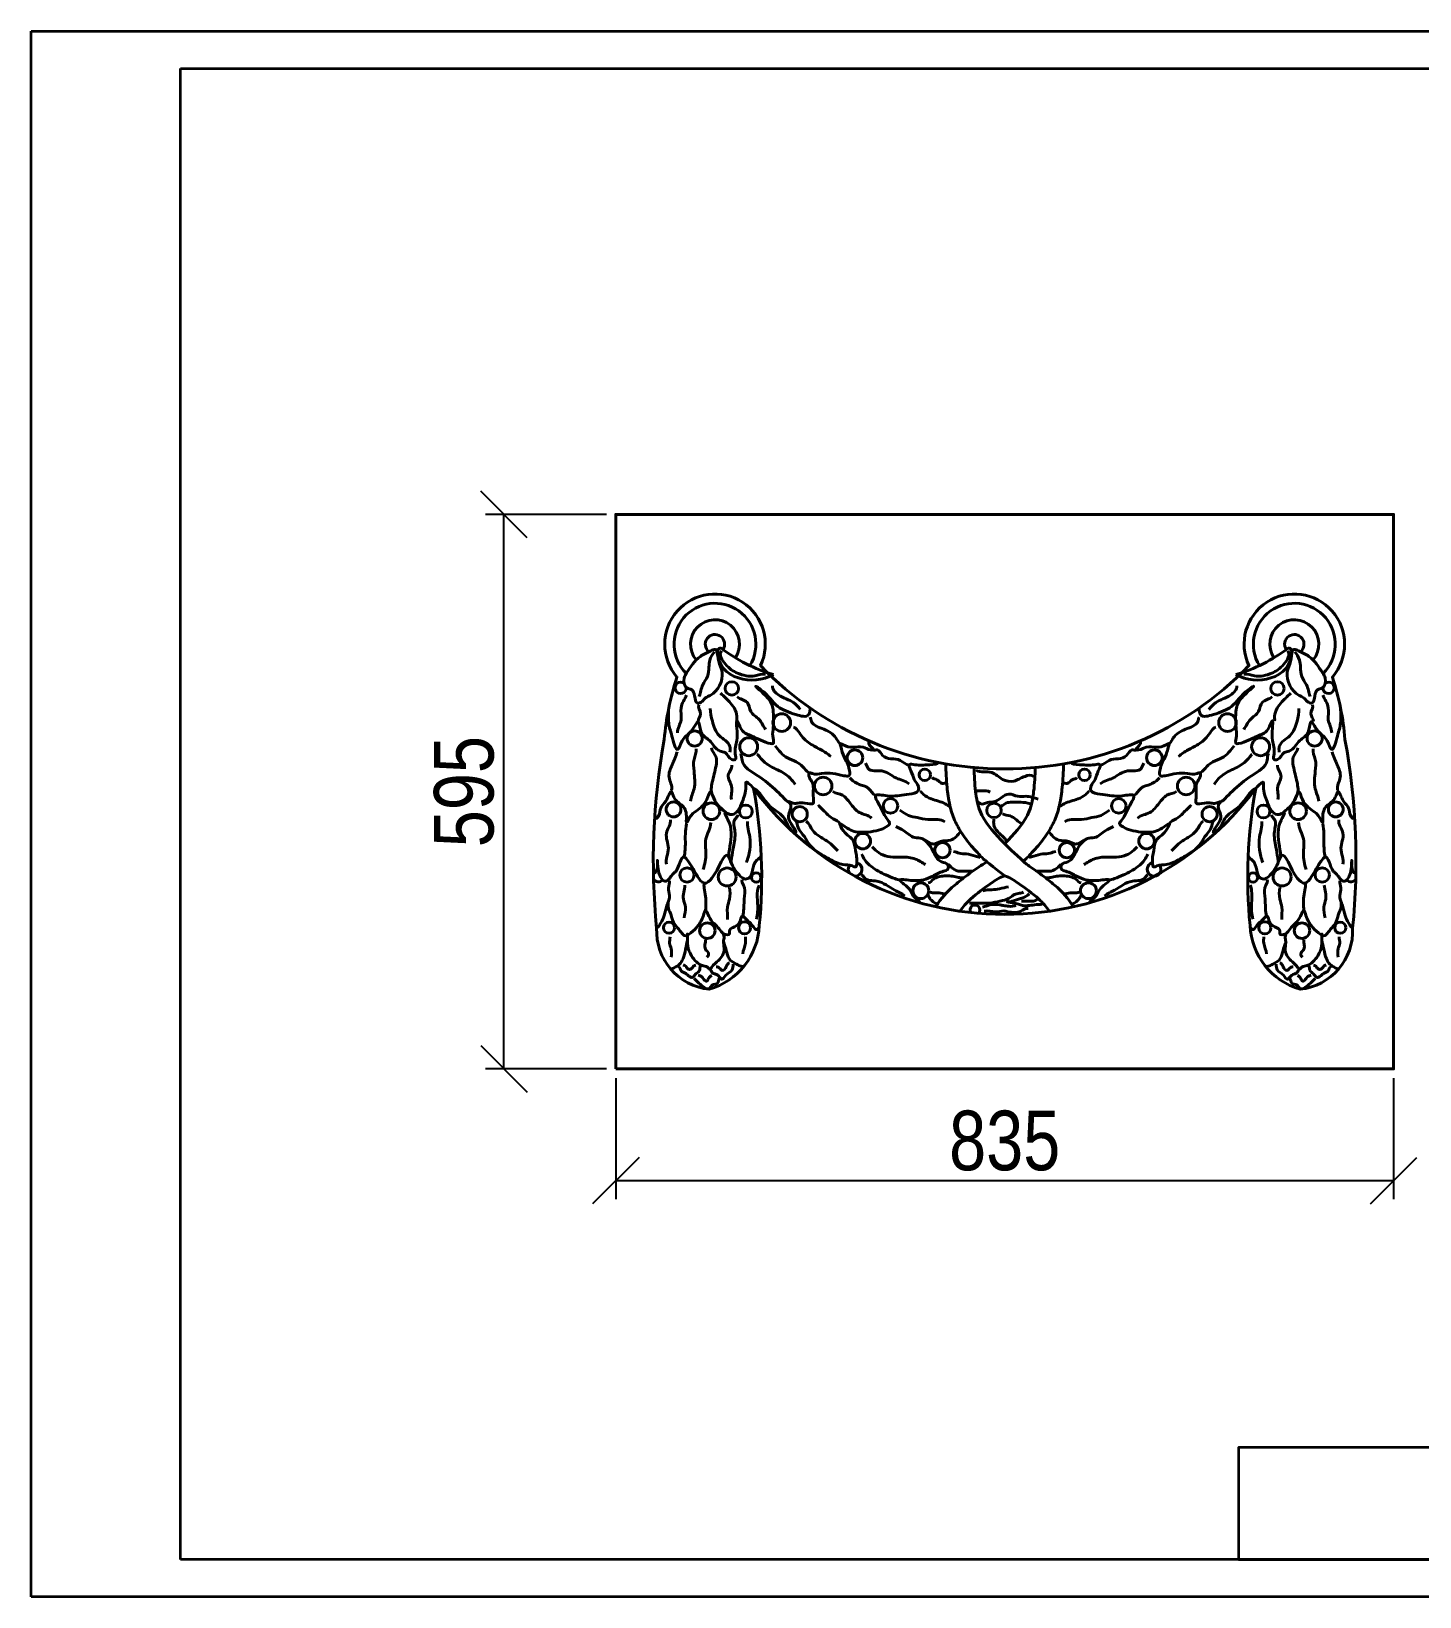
# Model space of a CAD drawing. Header units: millimetres. Extents: x 0 to 2376, y 0 to 1680.
# Drawn here: x 0 to 1490, y 0 to 1680 of the extents above; entities that cross this region are included whole.
import ezdxf

# ---------------------------------------------------------------- set-up
doc = ezdxf.new("R2010")
doc.units = ezdxf.units.MM
doc.layers.get('0').update_dxf_attribs({"lineweight": 35})
doc.layers.add('Архио', color=252, linetype='Continuous', lineweight=40)
doc.layers.add('Размеры', color=5, linetype='Continuous', lineweight=9)
doc.styles.add('Размер', font='ARIAL.TTF', dxfattribs={"width": 0.8})
doc.dimstyles.new('M 1-1_h36_(M 1-8)', dxfattribs={"dimscale": 2, "dimtxt": 32, "dimasz": 25, "dimexe": 10, "dimexo": 5, "dimgap": 5, "dimtad": 1, "dimdec": 0, "dimtxsty": 'Размер', "dimblk": 'OBLIQUE', "dimcen": 2.5, "dimadec": 0, "dimazin": 0, "dimtfac": 1, "dimtdec": 0, "dimtmove": 0, "dimatfit": 3, "dimfxl": 0, "dimarcsym": 0})

# ---------------------------------------------------------------- blocks, each defined once
blk = doc.blocks.new('A$C49AA496E')
for p, q in [((0, 0), (0, 210)), ((0, 210), (297, 210)), ((20, 5), (20, 205)), ((20, 205), (292, 205)), ((292, 5), (20, 5)), ((297, 0), (0, 0))]:
    blk.add_line(p, q)
blk = doc.blocks.new('_Oblique')
at = {"color": 0, "linetype": 'ByBlock', "lineweight": -2}
blk.add_line((-0.5, -0.5), (0.5, 0.5), dxfattribs=at)
blk = doc.blocks.new('*D3')
at = {"layer": 'Defpoints', "color": 0}
for p in [(627.4, 566.5), (1462.4, 566.5), (1462.4, 446.5)]:
    blk.add_point(p, dxfattribs=at)
at = {"layer": 'Размеры', "color": 0, "lineweight": -2}
for p, q in [((627.4, 556.5), (627.4, 426.5)), ((1462.4, 556.5), (1462.4, 426.5)), ((627.4, 446.5), (1462.4, 446.5))]:
    blk.add_line(p, q, dxfattribs=at)
at = {"layer": 'Размеры', "color": 0, "lineweight": -2, "xscale": 50, "yscale": 50, "zscale": 50, "rotation": 180}
blk.add_blockref('_Oblique', (627.4, 446.5), dxfattribs=at)
at = {"layer": 'Размеры', "color": 0, "lineweight": -2, "xscale": 50, "yscale": 50, "zscale": 50}
blk.add_blockref('_Oblique', (1462.4, 446.5), dxfattribs=at)
at = {"layer": 'Размеры', "color": 0, "insert": (1044.9, 489.2), "char_height": 64, "attachment_point": 5, "style": 'Размер'}
blk.add_mtext('835', dxfattribs=at)
blk = doc.blocks.new('*D6')
at = {"layer": 'Defpoints', "color": 0}
for p in [(507.4, 1161.5), (627.4, 1161.5), (627.4, 566.5)]:
    blk.add_point(p, dxfattribs=at)
at = {"layer": 'Размеры', "color": 0, "lineweight": -2}
for p, q in [((617.4, 1161.5), (487.4, 1161.5)), ((507.4, 566.5), (507.4, 1161.5)), ((617.4, 566.5), (487.4, 566.5))]:
    blk.add_line(p, q, dxfattribs=at)
at = {"layer": 'Размеры', "color": 0, "lineweight": -2, "xscale": 50, "yscale": 50, "zscale": 50}
for p, rotation in [((507.4, 1161.5), 90), ((507.4, 566.5), 270)]:
    blk.add_blockref('_Oblique', p, dxfattribs=dict(at, rotation=rotation))
at = {"layer": 'Размеры', "color": 0, "insert": (464.7, 864), "char_height": 64, "attachment_point": 5, "rotation": 90, "style": 'Размер'}
blk.add_mtext('595', dxfattribs=at)

msp = doc.modelspace()

# ---------------------------------------------------------------- linework, layer by layer
msp.add_lwpolyline([(1296, 40), (2336, 40), (2336, 160), (1296, 160)], close=True)
msp.add_lwpolyline([(1936, 160), (1296, 160)])
at = {"layer": 'Архио'}
msp.add_lwpolyline([(627.4, 566.5), (1462.4, 566.5), (1462.4, 1161.5), (627.4, 1161.5)], close=True, dxfattribs=at)
for points in [[(1314.4, 867.5, 0.069918), (1308.3, 720.3, 0.32376), (1362.1, 651.9, 0.396186), (1418.4, 717.5, 0.070361), (1410.2, 919.9, 0.059598), (1396.7, 986.9, 1.840918), (1307, 999.2, -0.204237), (1044.9, 888.5, -0.204237), (782.8, 999.2, 1.840918), (693.1, 986.9, 0.059598), (679.5, 919.9, 0.070361), (671.3, 717.5, 0.396186), (727.6, 651.9, 0.32376), (781.5, 720.3, 0.069918), (775.4, 867.5, 0.236942), (1044.9, 732.2, 0.236942), (1314.4, 867.5)], [(771.4, 999.3, 2.072115), (703.1, 990.8)], [(1386.6, 990.8, 2.072115), (1318.3, 999.3)], [(796.6, 989.6, -0.207408), (759, 986.1, -0.345529), (736.8, 1014.1, -0.539397), (740.6, 1017.9, 0.088516), (796.6, 989.6, -1.24889)], [(1293.1, 989.6, 0.207408), (1330.7, 986.1, 0.345529), (1352.9, 1014.1, 0.539397), (1349.1, 1017.9, -0.088516), (1293.1, 989.6, 1.24889)]]:
    msp.add_lwpolyline(points, format="xyb", dxfattribs=at)
for centre, radius in [((752, 974.8), 7.22), ((1337.7, 974.8), 7.22), ((805.6, 938.1), 9.42), ((1284.1, 938.1), 9.42), ((712.1, 921.1), 8.13), ((1377.6, 921.1), 8.13), ((770.1, 912.2), 9.61), ((884.1, 900.4), 8.37), ((1205.6, 900.4), 8.37), ((1319.6, 912.2), 9.61), ((850, 870.1), 9.42), ((959.1, 882), 6.13), ((1130.6, 882), 6.13), ((1239.7, 870.1), 9.42), ((689.4, 844.9), 7.98), ((730, 843), 8.94), ((767, 842.7), 6.88), ((824.9, 839.8), 8.13), ((922.3, 848.7), 7.87), ((1033.4, 843.9), 7.8), ((1167.4, 848.7), 7.87), ((1264.9, 839.8), 8.13), ((1322.7, 842.7), 6.88), ((1359.8, 843), 8.94), ((1400.3, 844.9), 7.98), ((892.5, 810.9), 8.34), ((978.1, 801.2), 8.2), ((1111.7, 801.2), 8.2), ((1197.2, 810.9), 8.34), ((703.9, 774.6), 7.69), ((747, 772.4), 9.65), ((778.2, 771.8), 4.96), ((1311.5, 771.8), 4.96), ((1342.7, 772.4), 9.65), ((1385.8, 774.6), 7.69), ((954.9, 757.7), 8.55), ((1134.8, 757.7), 8.55), ((684.6, 717.9), 5.96), ((725.7, 714.8), 8.32), ((765.7, 717.9), 6.51), ((1324.1, 717.9), 6.51), ((1364, 714.8), 8.32), ((1405.1, 717.9), 5.96)]:
    msp.add_circle(centre, radius, dxfattribs=at)
for centre, radius, start, end in [((733.9, 1022.2), 26.3, 326.3927, 219.8508), ((1355.8, 1022.2), 26.3, 320.1492, 213.6073), ((733.9, 1022.2), 10.4, 326.3731, 231.9784), ((1355.8, 1022.2), 10.4, 308.0216, 213.6269), ((697.1, 975.4), 6.04, 54.5927, 4.0794), ((1392.6, 975.4), 6.04, 175.9206, 125.4073), ((884.4, 780.7), 7.36, 141.2686, 216.4694), ((884.4, 780.7), 7.36, 265.2145, 76.0361), ((1205.3, 780.7), 7.36, 103.9639, 38.7314), ((673.1, 773.1), 5.91, 208.9266, 320.0602), ((1416.6, 773.1), 5.91, 219.9398, 331.0734), ((1012.9, 737.1), 5.24, 315.8966, 213.0938)]:
    msp.add_arc(centre, radius, start, end, dxfattribs=at)
for points, start_tangent, end_tangent in [([(735.7, 1015.4), (734.4, 1016.4), (729.5, 1015.1), (718.2, 1009.1), (703.5, 991.4), (700.7, 985.9), (703.7, 975.4), (708.9, 973.2), (712, 966.8), (715.2, 959.1), (720.1, 960.8), (723.9, 964.7), (728.8, 967.3), (741.5, 992.1), (737.9, 1003.7), (735.7, 1015.4)], (0.043731, 0.999043), (-0.294918, 0.955523)), ([(733.4, 1014.2), (728.4, 1005.2), (727.4, 997.5), (726, 987.7), (720.8, 978.6), (717, 966.2)], (-0.634483, -0.772937), (-0.356988, -0.934109)), ([(741, 1015.1), (745.2, 1000.7), (758.2, 991.1), (776.8, 988.3), (788, 990.1)], (-0.707107, -0.707107), (0.995046, -0.099416)), ([(1348.7, 1015.1), (1344.5, 1000.7), (1331.5, 991.1), (1312.9, 988.3), (1301.7, 990.1)], (0.707107, -0.707107), (-0.995046, -0.099416)), ([(1354, 1015.4), (1355.3, 1016.4), (1360.2, 1015.1), (1371.5, 1009.1), (1386.2, 991.4), (1389, 985.9), (1386, 975.4), (1380.8, 973.2), (1377.8, 966.8), (1374.6, 959.1), (1369.7, 960.8), (1365.8, 964.7), (1360.9, 967.3), (1348.3, 992.1), (1351.8, 1003.7), (1354, 1015.4)], (-0.043731, 0.999043), (0.294918, 0.955523)), ([(1356.3, 1014.2), (1361.3, 1005.2), (1362.4, 997.5), (1363.7, 987.7), (1368.9, 978.6), (1372.7, 966.2)], (0.634483, -0.772937), (0.356988, -0.934109)), ([(795.5, 977.4), (802.3, 967.7), (818.2, 959.5), (825.5, 952.1)], (0, -1), (0.618484, -0.785797)), ([(1294.2, 977.4), (1287.4, 967.7), (1271.5, 959.5), (1264.2, 952.1)], (0, -1), (-0.618484, -0.785797)), ([(703.4, 967.7), (697.5, 954), (697.5, 941.2), (693.7, 927)], (-0.39839, -0.917216), (0, -1)), ([(757.4, 940.1), (757.4, 942.8), (750.7, 959), (740, 969.6)], (-0.291016, 0.956718), (-0.707107, 0.707107)), ([(757.6, 965.8), (768.3, 959.9), (772.5, 950), (781.2, 941.4), (788.1, 930.6)], (0.735444, -0.677585), (0.534881, -0.844927)), ([(1332.1, 965.8), (1321.5, 959.9), (1317.2, 950), (1308.6, 941.4), (1301.6, 930.6)], (-0.735444, -0.677585), (-0.534881, -0.844927)), ([(1334.6, 940.1), (1334.6, 942.8), (1341.3, 959), (1351.9, 969.6)], (0.291016, 0.956718), (0.707107, 0.707107)), ([(1386.3, 967.7), (1392.3, 954), (1392.3, 941.2), (1396, 927)], (0.39839, -0.917216), (0, -1)), ([(715.7, 939.2), (718.3, 947.5), (716.6, 957.2)], (0, 1), (0.354748, 0.934962)), ([(728.9, 953.3), (731.1, 939.6), (738.6, 924), (750, 912.6), (750, 906.5)], (0, -1), (-0.228065, -0.973646)), ([(868.2, 915.6), (863.8, 921.6), (850.9, 930.9), (837.5, 939.4), (836.2, 944)], (-0.795259, 0.60627), (-0.397828, 0.91746)), ([(1221.5, 915.6), (1225.9, 921.6), (1238.9, 930.9), (1252.2, 939.4), (1253.5, 944)], (0.795259, 0.60627), (0.397828, 0.91746)), ([(1360.8, 953.3), (1358.7, 939.6), (1351.1, 924), (1339.7, 912.6), (1339.7, 906.5)], (0, -1), (0.228065, -0.973646)), ([(1376.3, 939.2), (1373.7, 947.5), (1375.3, 957.2)], (0, 1), (-0.354748, 0.934962)), ([(858.1, 901.6), (847.9, 908.8), (835.9, 915.6), (824.5, 927), (818.2, 933.3)], (-0.707107, 0.707107), (-0.956618, 0.291344)), ([(1231.6, 901.6), (1241.8, 908.8), (1253.9, 915.6), (1265.3, 927), (1271.6, 933.3)], (0.707107, 0.707107), (0.956618, 0.291344)), ([(713.7, 909.8), (711.4, 898.6), (711.4, 885.9), (711.4, 867), (707.7, 853.8)], (0.175946, -0.9844), (-0.113462, -0.993542)), ([(730.1, 910.9), (735, 900.9), (735, 891.7), (731, 874.2), (731, 860.5)], (0.18727, -0.982308), (0.411411, -0.91145)), ([(775.4, 867.5), (792.5, 848.8), (807.1, 836.8), (811.5, 829.3), (818, 821.5), (820.7, 820.6), (818.8, 824.7), (813.2, 839.7), (814, 852.1), (812.9, 853.1), (818, 851.7), (823, 851.7), (830.3, 851.7), (839.5, 851.7), (839.5, 857.1), (839.5, 867.6), (838.2, 874.2), (835.2, 879.3), (835.2, 884.3), (838.3, 883.4), (848.4, 883.4), (860.3, 883.4), (872.4, 881.1), (877.7, 881.1), (877.7, 889.2), (874.9, 896.6), (870.6, 906.4), (868.7, 913.4), (868.2, 915.5), (870.8, 914.6), (881.8, 911.7), (892.9, 911.7), (901.1, 908.8), (903.8, 908.8), (899, 915.7), (899, 918.6)], (0.893117, -0.449825), (0, 1)), ([(798.6, 913.2), (811.6, 900.2), (821.2, 896), (827.8, 891.1), (835, 884.1)], (0.579342, -0.815085), (0.858488, -0.512834)), ([(942.2, 892.5), (932.8, 897.5), (913.9, 902.9), (908.2, 908.7), (903.2, 908.7)], (-0.989258, 0.146183), (-0.934296, 0.356499)), ([(1147.5, 892.5), (1156.9, 897.5), (1175.8, 902.9), (1181.5, 908.7), (1186.5, 908.7)], (0.989258, 0.146183), (0.934296, 0.356499)), ([(1314.4, 867.5), (1297.3, 848.8), (1282.6, 836.8), (1278.2, 829.3), (1271.7, 821.5), (1269, 820.6), (1270.9, 824.7), (1276.5, 839.7), (1275.7, 852.1), (1276.8, 853.1), (1271.7, 851.7), (1266.7, 851.7), (1259.4, 851.7), (1250.3, 851.7), (1250.3, 857.1), (1250.3, 867.6), (1251.5, 874.2), (1254.5, 879.3), (1254.5, 884.3), (1251.4, 883.4), (1241.3, 883.4), (1229.4, 883.4), (1217.3, 881.1), (1212, 881.1), (1212, 889.2), (1214.8, 896.6), (1219.1, 906.4), (1221, 913.4), (1221.5, 915.5), (1218.9, 914.6), (1207.9, 911.7), (1196.9, 911.7), (1188.6, 908.8), (1185.9, 908.8), (1190.7, 915.7), (1190.7, 918.6)], (-0.893117, -0.449825), (0, 1)), ([(1291.1, 913.2), (1278.1, 900.2), (1268.5, 896), (1262, 891.1), (1254.8, 884.1)], (-0.579342, -0.815085), (-0.858488, -0.512834)), ([(1359.6, 910.9), (1354.7, 900.9), (1354.7, 891.7), (1358.7, 874.2), (1358.7, 860.5)], (-0.18727, -0.982308), (-0.411411, -0.91145)), ([(1376, 909.8), (1378.3, 898.6), (1378.3, 885.9), (1378.3, 867), (1382, 853.8)], (-0.175946, -0.9844), (0.113462, -0.993542)), ([(687.4, 865.6), (684.6, 879.6), (687.8, 892.7), (693.3, 906.7)], (0.254225, 0.967145), (0.262203, 0.965013)), ([(751.9, 892.5), (748.2, 881.6), (751.7, 869.6), (751.7, 855.5)], (0.196285, -0.980547), (0.23336, -0.972391)), ([(812.8, 853.2), (808.3, 856.6), (800.4, 864.5), (779.8, 881), (763, 897.8), (761.5, 904.8)], (-0.946421, 0.322934), (-0.493121, 0.86996)), ([(820.1, 871.8), (808.3, 883.6), (793.9, 890.9), (781.8, 901.3), (779, 904)], (-0.567447, 0.82341), (-0.914729, 0.404069)), ([(821.4, 831.2), (824, 823.7), (829.9, 815.7), (836.1, 806.2), (848.6, 796.4), (864.4, 787.9), (871.3, 785.7), (881.5, 784.3), (884.9, 783.2), (886, 786.2), (884.8, 800.9), (882.1, 811.7), (871.9, 821.8), (868, 829.4), (875.8, 824.9), (890.5, 820.4), (912, 823.5), (919.6, 827.4), (921.4, 829.3), (920.2, 832.3), (915.9, 838.8), (909.7, 850.7), (906.1, 859.5), (918.7, 859.5), (939.5, 861), (950.5, 863.6), (952.2, 865.3), (952.2, 869.5), (947.8, 877.2), (944.3, 886.3), (942.4, 892.9), (948.3, 892.9), (964.5, 892.9), (972.6, 895.5)], (0.356445, -0.934316), (-0.593787, 0.804623)), ([(942.2, 872.3), (928.3, 878.7), (913.1, 886.2), (898.2, 888.9), (895.5, 894.4)], (-0.763672, 0.645604), (-0.62342, 0.781887)), ([(1268.3, 831.2), (1265.7, 823.7), (1259.8, 815.7), (1253.6, 806.2), (1241.1, 796.4), (1225.4, 787.9), (1218.4, 785.7), (1208.2, 784.3), (1204.8, 783.2), (1203.7, 786.2), (1204.9, 800.9), (1207.6, 811.7), (1217.8, 821.8), (1221.7, 829.4), (1213.9, 824.9), (1199.2, 820.4), (1177.7, 823.5), (1170.1, 827.4), (1168.3, 829.3), (1169.6, 832.3), (1173.9, 838.8), (1180, 850.7), (1183.6, 859.5), (1171.1, 859.5), (1150.2, 861), (1139.2, 863.6), (1137.5, 865.3), (1137.5, 869.5), (1141.9, 877.2), (1145.4, 886.3), (1147.3, 892.9), (1141.5, 892.9), (1125.2, 892.9), (1117.1, 895.5)], (-0.356445, -0.934316), (0.593787, 0.804623)), ([(1147.5, 872.3), (1161.4, 878.7), (1176.6, 886.2), (1191.5, 888.9), (1194.2, 894.4)], (0.763672, 0.645604), (0.62342, 0.781887)), ([(1269.6, 871.8), (1281.4, 883.6), (1295.8, 890.9), (1308, 901.3), (1310.7, 904)], (0.567447, 0.82341), (0.914729, 0.404069)), ([(1276.9, 853.2), (1281.4, 856.6), (1289.3, 864.5), (1309.9, 881), (1326.7, 897.8), (1328.2, 904.8)], (0.946421, 0.322934), (0.493121, 0.86996)), ([(1337.8, 892.5), (1341.5, 881.6), (1338.1, 869.6), (1338.1, 855.5)], (-0.196285, -0.980547), (-0.23336, -0.972391)), ([(1402.3, 865.6), (1405.1, 879.6), (1401.9, 892.7), (1396.4, 906.7)], (-0.254225, 0.967145), (-0.262203, 0.965013)), ([(906.3, 859.9), (898.8, 867.5), (888.1, 872.1), (878.7, 878.7)], (-0.895003, 0.446061), (-0.636048, 0.77165)), ([(967.2, 879.1), (972.2, 876.8), (977.7, 872.9), (982.7, 872.9)], (0.613094, -0.79001), (0.925335, -0.379152)), ([(1012.1, 889.8), (1013.7, 864.3), (1018.5, 842.9), (1040.8, 812.2), (1044.9, 808.1)], (0, -1), (0.747092, -0.664721)), ([(1014.4, 887.1), (1031.1, 884.5), (1042.7, 877.1), (1054.7, 875.3), (1066.7, 880.4), (1075.9, 880.4)], (0.802606, -0.596509), (0.785945, -0.618296)), ([(1077.6, 889.8), (1076, 864.3), (1071.2, 842.9), (1048.9, 812.2), (1044.9, 808.1)], (0, -1), (-0.747092, -0.664721)), ([(1122.5, 879.1), (1117.5, 876.8), (1112, 872.9), (1107.1, 872.9)], (-0.613094, -0.79001), (-0.925335, -0.379152)), ([(1183.4, 859.9), (1191, 867.5), (1201.6, 872.1), (1211, 878.7)], (0.895003, 0.446061), (0.636048, 0.77165)), ([(902.1, 835.5), (889.1, 841.6), (879.1, 851.6), (870.7, 860.1), (860.5, 864.1)], (-0.707107, 0.707107), (-0.841128, 0.540836)), ([(986.3, 848.3), (981, 851), (966.2, 856.2), (957.8, 861.1), (954.3, 864.6)], (-0.950496, 0.310736), (-0.707107, 0.707107)), ([(1013.6, 865.4), (1020.5, 864.8), (1029.3, 863.6)], (0.954469, -0.298311), (0.886004, -0.463677)), ([(1015.6, 852.6), (1018.5, 851.1), (1026.3, 852.2), (1034.4, 853.5), (1041.3, 857.6), (1049.3, 861.4), (1059, 859), (1067.6, 859), (1080.7, 855.8)], (0.984788, 0.173759), (0.900921, -0.433983)), ([(1103.4, 848.3), (1108.8, 851), (1123.5, 856.2), (1131.9, 861.1), (1135.4, 864.6)], (0.950496, 0.310736), (0.707107, 0.707107)), ([(1187.6, 835.5), (1200.6, 841.6), (1210.6, 851.6), (1219.1, 860.1), (1229.3, 864.1)], (0.707107, 0.707107), (0.841128, 0.540836)), ([(868, 829.3), (860.7, 834.9), (853.5, 840.7), (844.5, 849.7)], (-0.283232, 0.959051), (-0.707107, 0.707107)), ([(932.3, 844.2), (941.5, 838.5), (951.1, 836.1), (962.4, 834), (973.2, 834), (980.5, 831.5)], (0.828822, -0.559512), (0.707107, -0.707107)), ([(1041, 848.5), (1046.3, 851.6), (1052.9, 852.6), (1059.7, 852.6), (1069.8, 851.7), (1074.6, 849.8)], (0.989753, 0.142791), (0.904966, -0.425483)), ([(1042.4, 840.2), (1050.8, 837.9), (1057.6, 833.6), (1063.9, 829.3)], (0.881419, -0.472336), (0.959329, -0.282289)), ([(1157.4, 844.2), (1148.3, 838.5), (1138.6, 836.1), (1127.3, 834), (1116.5, 834), (1109.3, 831.5)], (-0.828822, -0.559512), (-0.707107, -0.707107)), ([(1221.8, 829.3), (1229, 834.9), (1236.2, 840.7), (1245.2, 849.7)], (0.283232, 0.959051), (0.707107, 0.707107)), ([(686.1, 833.7), (681.8, 819.3), (683.9, 803.2), (681.8, 786)], (0.194089, -0.980984), (0.234451, -0.972128)), ([(703.3, 829.5), (702.1, 818.7), (702.1, 807.4), (700.1, 792.2)], (-0.177855, -0.984057), (-0.31341, -0.949618)), ([(729.3, 830.7), (724.1, 813.2), (724.1, 797.7), (721.1, 780.5)], (0, -1), (-0.360933, -0.932592)), ([(758.4, 839.1), (755.3, 834), (755.3, 821.1), (753.7, 804.6), (751.7, 792.9), (751, 788.7)], (-0.117095, -0.993121), (-0.15274, -0.988266)), ([(768.7, 832.1), (771.2, 815.5), (771.2, 801.5), (767.7, 787.8)], (-0.079468, -0.996837), (-0.329635, -0.944108)), ([(865.7, 800.4), (858.1, 808), (846.4, 815.8), (838.9, 822.3), (831.9, 832.2)], (-0.707107, 0.707107), (-0.800509, 0.59932)), ([(959.4, 811.8), (956, 813.7), (948.4, 814.8), (936.4, 822.2), (927.9, 826.6)], (-0.913382, 0.407104), (-0.900468, 0.434922)), ([(1033.4, 834.4), (1033.4, 827.8), (1037, 821.6), (1040.8, 817.8), (1044.9, 813.7), (1047.6, 810.9)], (-0.20529, -0.978701), (0.785557, -0.618789)), ([(1130.3, 811.8), (1133.7, 813.7), (1141.3, 814.8), (1153.3, 822.2), (1161.8, 826.6)], (0.913382, 0.407104), (0.900468, 0.434922)), ([(1224, 800.4), (1231.6, 808), (1243.3, 815.8), (1250.8, 822.3), (1257.8, 832.2)], (0.707107, 0.707107), (0.800509, 0.59932)), ([(1321, 832.1), (1318.5, 815.5), (1318.5, 801.5), (1322, 787.8)], (0.079468, -0.996837), (0.329635, -0.944108)), ([(1331.3, 839.1), (1334.5, 834), (1334.5, 821.1), (1336, 804.6), (1338, 792.9), (1338.7, 788.7)], (0.117095, -0.993121), (0.15274, -0.988266)), ([(1360.4, 830.7), (1365.6, 813.2), (1365.6, 797.7), (1368.6, 780.5)], (0, -1), (0.360933, -0.932592)), ([(1386.4, 829.5), (1387.6, 818.7), (1387.6, 807.4), (1389.6, 792.2)], (0.177855, -0.984057), (0.31341, -0.949618)), ([(1403.6, 833.7), (1408, 819.3), (1405.8, 803.2), (1408, 786)], (-0.194089, -0.980984), (-0.234451, -0.972128)), ([(953.7, 744.8), (949.7, 748.8), (942.9, 758.8), (936.8, 764.8), (932.8, 768.8), (944.1, 768.8), (967.7, 773.3), (979.3, 778.6), (983.9, 780.9), (983.9, 785.3), (977.1, 788.8), (967.8, 800.4), (961.4, 809.7), (959.4, 811.7), (964.5, 809.1), (968.8, 807.8), (976.1, 810.5), (986.8, 811.9), (992.7, 815.6), (997.9, 820.8)], (-0.288331, 0.957531), (0.876714, 0.481013)), ([(1136, 744.8), (1140, 748.8), (1146.9, 758.8), (1152.9, 764.8), (1156.9, 768.8), (1145.6, 768.8), (1122, 773.3), (1110.4, 778.6), (1105.8, 780.9), (1105.8, 785.3), (1112.7, 788.8), (1121.9, 800.4), (1128.3, 809.7), (1130.3, 811.7), (1125.2, 809.1), (1120.9, 807.8), (1113.6, 810.5), (1102.9, 811.9), (1097, 815.6), (1091.8, 820.8)], (0.288331, 0.957531), (-0.876714, 0.481013)), ([(667.8, 775.7), (672.2, 783.4), (672.2, 790.3), (673.1, 779), (681.3, 767.9), (689.4, 776.1), (692.1, 778.8), (700.9, 793.8), (705.2, 789.4), (715.3, 772.8), (722.3, 765.8), (730.7, 771.2), (747.9, 795), (751.7, 787), (761.3, 773.1), (766.7, 770.2), (771.2, 772.1), (774.1, 779.7), (779, 790.5), (783.5, 795)], (0.960791, 0.277275), (0.413953, 0.910298)), ([(932.9, 769.3), (927.1, 770.6), (917.3, 774.6), (901.9, 783.5), (894.6, 790.8), (891.3, 797)], (-0.993144, 0.1169), (-0.45359, 0.89121)), ([(960, 785.9), (949, 791.7), (935, 793.7), (924.7, 793.7), (914.2, 796), (906.2, 801.2), (902.5, 804.9)], (-0.918192, 0.396135), (-0.707107, 0.707107)), ([(990, 799.7), (996.1, 797.9), (1003.7, 797.1), (1013.5, 794.9), (1018.6, 793.2)], (0.995391, -0.095898), (0.889074, -0.457763)), ([(1099.7, 799.7), (1093.6, 797.9), (1086, 797.1), (1076.2, 794.9), (1071.1, 793.2)], (-0.995391, -0.095898), (-0.889074, -0.457763)), ([(1129.7, 785.9), (1140.7, 791.7), (1154.7, 793.7), (1165, 793.7), (1175.6, 796), (1183.5, 801.2), (1187.2, 804.9)], (0.918192, 0.396135), (0.707107, 0.707107)), ([(1156.8, 769.3), (1162.6, 770.6), (1172.4, 774.6), (1187.8, 783.5), (1195.1, 790.8), (1198.5, 797)], (0.993144, 0.1169), (0.45359, 0.89121)), ([(1421.9, 775.7), (1417.5, 783.4), (1417.5, 790.3), (1416.6, 779), (1408.5, 767.9), (1400.3, 776.1), (1397.6, 778.8), (1388.8, 793.8), (1384.5, 789.4), (1374.4, 772.8), (1367.4, 765.8), (1359, 771.2), (1341.8, 795), (1338, 787), (1328.4, 773.1), (1323.1, 770.2), (1318.5, 772.1), (1315.6, 779.7), (1310.7, 790.5), (1306.2, 795)], (-0.960791, 0.277275), (-0.413953, 0.910298)), ([(937.8, 752), (926.8, 758.3), (907.7, 767.9), (893.5, 772.5), (891.3, 774.7)], (-0.77617, 0.630524), (-0.999, 0.044707)), ([(962.8, 766.1), (968.5, 770.1), (973.8, 772.6), (980.1, 773.6), (985.7, 773.6), (992.4, 772.5), (997.9, 771.6), (1001.1, 771.6)], (1, 0), (1, 0)), ([(984.4, 786), (987.5, 782.9), (995, 778.8), (1001.3, 778.8), (1010.6, 778.5)], (0.74837, -0.663281), (1, 0)), ([(1044.9, 773.7), (1030.4, 765.8), (1008.3, 748.6), (997.2, 735.6)], (-0.960548, -0.278113), (-0.4848, -0.874625)), ([(1044.9, 773.7), (1059.3, 765.8), (1081.5, 748.6), (1092.5, 735.6)], (0.960548, -0.278113), (0.4848, -0.874625)), ([(1105.3, 786), (1102.2, 782.9), (1094.7, 778.8), (1088.5, 778.8), (1079.2, 778.5)], (-0.74837, -0.663281), (-1, 0)), ([(1126.9, 766.1), (1121.2, 770.1), (1115.9, 772.6), (1109.6, 773.6), (1104, 773.6), (1097.3, 772.5), (1091.8, 771.6), (1088.6, 771.6)], (-1, 0), (-1, 0)), ([(1151.9, 752), (1162.9, 758.3), (1182, 767.9), (1196.3, 772.5), (1198.4, 774.7)], (0.77617, 0.630524), (0.999, 0.044707)), ([(683.4, 744.5), (685.1, 752.6), (684, 760.7), (685.1, 768.4)], (0.371902, 0.928272), (-0.158696, 0.987327)), ([(700.9, 728.4), (702.3, 740.1), (700.1, 748.5), (701.7, 763.6)], (0.095193, 0.995459), (0.129447, 0.991586)), ([(723.9, 736.7), (723.9, 751.6), (722.3, 760.5), (722.3, 765.8)], (0, 1), (0.173697, 0.984799)), ([(747.3, 726.8), (747.3, 739.9), (749.4, 748.5), (749.4, 761.2)], (0.085963, 0.996298), (-0.219707, 0.975566)), ([(763.7, 730.8), (764.8, 738.2), (765.6, 752), (764.6, 763.7), (763, 769.4)], (0.296796, 0.954941), (0.445783, 0.895141)), ([(778.5, 727.1), (779.7, 735.1), (779.7, 744), (779.7, 757.9), (781.4, 763.7)], (0.124879, 0.992172), (0.43766, 0.899141)), ([(964.7, 756.4), (968.5, 755.3), (972.5, 755.3), (980, 754.5)], (0.805568, -0.592503), (0.978058, -0.208333)), ([(1007.1, 744.2), (1017, 744.2), (1031.5, 744.8), (1042.5, 747), (1050.8, 750.3), (1055.3, 753.5), (1060.9, 755), (1065.2, 756.2)], (0.995141, 0.098461), (0.858864, 0.512204)), ([(1125.1, 756.4), (1121.2, 755.3), (1117.2, 755.3), (1109.7, 754.5)], (-0.805568, -0.592503), (-0.978058, -0.208333)), ([(1311.2, 727.1), (1310, 735.1), (1310, 744), (1310, 757.9), (1308.4, 763.7)], (-0.124879, 0.992172), (-0.43766, 0.899141)), ([(1326, 730.8), (1324.9, 738.2), (1324.1, 752), (1325.1, 763.7), (1326.7, 769.4)], (-0.296796, 0.954941), (-0.445783, 0.895141)), ([(1342.4, 726.8), (1342.4, 739.9), (1340.3, 748.5), (1340.3, 761.2)], (-0.085963, 0.996298), (0.219707, 0.975566)), ([(1365.9, 736.7), (1365.9, 751.6), (1367.5, 760.5), (1367.5, 765.8)], (0, 1), (-0.173697, 0.984799)), ([(1388.8, 728.4), (1387.4, 740.1), (1389.6, 748.5), (1388, 763.6)], (-0.095193, 0.995459), (-0.129447, 0.991586)), ([(1406.3, 744.5), (1404.7, 752.6), (1405.7, 760.7), (1404.7, 768.4)], (-0.371902, 0.928272), (0.158696, 0.987327)), ([(671.3, 717.9), (674.5, 721), (678.6, 728.8), (681.8, 740.1), (683.5, 744.5), (683.5, 740.6), (686.1, 733.5), (688.6, 725.5), (697.6, 713.1), (701.1, 709.5), (708, 712.4), (715.6, 719.9), (721.5, 731.1), (723.8, 736.7), (727.3, 730.3), (738.4, 716.8), (744, 711.2), (749.4, 711.2), (749.4, 714.2), (759.5, 722.3), (763.7, 730.8), (767.4, 727.1), (774, 720.5), (778.5, 715.9), (781.4, 718.8)], (1, 0), (0.507358, 0.861736)), ([(972.3, 743.3), (968.1, 745.9), (964.7, 749.3), (962.7, 752.4)], (-0.92076, 0.390129), (-0.707107, 0.707107)), ([(1021.2, 740.1), (1029.1, 742.4), (1039.9, 742.4), (1043.6, 741.7), (1049.2, 741), (1057, 742.3)], (0.9874, 0.158245), (0.815261, 0.579093)), ([(1023, 735.8), (1035.2, 735), (1044, 735.9), (1048.4, 735.1), (1062.2, 735.8), (1070.1, 738.7)], (0.958657, 0.284564), (0.969361, -0.245639)), ([(1071.1, 754.2), (1064.2, 750.1), (1055.6, 747.3), (1049.6, 745.7), (1047.8, 745.7), (1053.3, 744.8), (1064.2, 741.8), (1071.6, 741.8), (1078.9, 742.7), (1084.6, 743.6)], (-0.707107, -0.707107), (0.843881, 0.536531)), ([(1062.8, 746.4), (1071.2, 746.4), (1079.7, 748.1)], (0.993934, 0.109979), (0.747357, 0.664423)), ([(1117.4, 743.3), (1121.7, 745.9), (1125, 749.3), (1127, 752.4)], (0.92076, 0.390129), (0.707107, 0.707107)), ([(1418.4, 717.9), (1415.3, 721), (1411.1, 728.8), (1407.9, 740.1), (1406.2, 744.5), (1406.2, 740.6), (1403.6, 733.5), (1401.2, 725.5), (1392.2, 713.1), (1388.6, 709.5), (1381.7, 712.4), (1374.1, 719.9), (1368.2, 731.1), (1365.9, 736.7), (1362.4, 730.3), (1351.3, 716.8), (1345.7, 711.2), (1340.3, 711.2), (1340.3, 714.2), (1330.2, 722.3), (1326.1, 730.8), (1322.4, 727.1), (1315.7, 720.5), (1311.2, 715.9), (1308.3, 718.8)], (-1, 0), (-0.507358, 0.861736)), ([(686.8, 686.3), (686.8, 695.6), (685.2, 701.2), (685.7, 708)], (0.138951, 0.990299), (0, 1)), ([(686.5, 673.6), (693.2, 676.8), (701.1, 689.5), (704.5, 703.3), (704.5, 700.6), (706.8, 691.6), (717.2, 678.8), (721.5, 677), (727, 674.6), (728.2, 673.4), (730.2, 675.4), (737.6, 682.8), (743.7, 695.9), (742.9, 702.9), (746.6, 691.4), (750.2, 683.3), (757.1, 678.8), (761.9, 676.6), (765, 676.6)], (0.930295, 0.366811), (0.957567, 0.28821)), ([(704.4, 703.8), (704.4, 707), (704.4, 710.9)], (0, 1), (0, -1)), ([(742.9, 703), (743.6, 708), (742.9, 710.8), (742.9, 711.8)], (0.221323, 0.975201), (0.328955, 0.944346)), ([(766.7, 708.2), (766.7, 701.4), (763.7, 690.1)], (0, -1), (-0.067324, -0.997731)), ([(1323, 708.2), (1323, 701.4), (1326, 690.1)], (0, -1), (0.067324, -0.997731)), ([(1403.2, 673.6), (1396.6, 676.8), (1388.7, 689.5), (1385.2, 703.3), (1385.2, 700.6), (1382.9, 691.6), (1372.5, 678.8), (1368.2, 677), (1362.7, 674.6), (1361.6, 673.4), (1359.5, 675.4), (1352.1, 682.8), (1346, 695.9), (1346.9, 702.9), (1343.1, 691.4), (1339.6, 683.3), (1332.6, 678.8), (1327.8, 676.6), (1324.7, 676.6)], (-0.930295, 0.366811), (-0.957567, 0.28821)), ([(1346.8, 703), (1346.1, 708), (1346.8, 710.8), (1346.8, 711.8)], (-0.221323, 0.975201), (-0.328955, 0.944346)), ([(1385.4, 703.8), (1385.4, 707), (1385.4, 710.9)], (0, 1), (0, -1)), ([(1402.9, 686.3), (1402.9, 695.6), (1404.5, 701.2), (1404, 708)], (-0.138951, 0.990299), (0, 1)), ([(723.6, 704.8), (723.6, 695), (727.1, 689.5), (725.2, 686.5)], (0.126085, -0.992019), (-0.758858, -0.651257)), ([(1366.1, 704.8), (1366.1, 695), (1362.7, 689.5), (1364.5, 686.5)], (-0.126085, -0.992019), (0.758858, -0.651257)), ([(694.9, 676.1), (697.5, 671.7), (702.5, 668.9), (706.4, 665.6), (709.5, 664.6), (712.8, 667.8), (716.5, 670.9), (718, 675.8), (718, 678.4)], (0.859569, -0.51102), (-0.28451, 0.958673)), ([(699.6, 678), (703.2, 675.7), (705.5, 673.3), (707.7, 673.3), (709.7, 675.3), (713.3, 677.9)], (0.996627, -0.082067), (0.978587, 0.205834)), ([(729.2, 672.7), (731.3, 669.4), (734.4, 668.2), (738.9, 665), (741.2, 662.7), (745.4, 666.9), (752.2, 672.6), (753.5, 678.8)], (0.549752, -0.835328), (0.105391, 0.994431)), ([(735, 676), (739.1, 674.4), (741.1, 672.3), (742.9, 672.3), (746.7, 677.6), (749.4, 680.3)], (0.97767, 0.210147), (0.891393, 0.453232)), ([(1360.5, 672.7), (1358.4, 669.4), (1355.4, 668.2), (1350.9, 665), (1348.5, 662.7), (1344.3, 666.9), (1337.5, 672.6), (1336.2, 678.8)], (-0.549752, -0.835328), (-0.105391, 0.994431)), ([(1354.7, 676), (1350.7, 674.4), (1348.6, 672.3), (1346.8, 672.3), (1343, 677.6), (1340.4, 680.3)], (-0.97767, 0.210147), (-0.891393, 0.453232)), ([(1394.9, 676.1), (1392.2, 671.7), (1387.2, 668.9), (1383.3, 665.6), (1380.2, 664.6), (1376.9, 667.8), (1373.3, 670.9), (1371.7, 675.8), (1371.7, 678.4)], (-0.859569, -0.51102), (0.28451, 0.958673)), ([(1390.1, 678), (1386.6, 675.7), (1384.2, 673.3), (1382, 673.3), (1380, 675.3), (1376.4, 677.9)], (-0.996627, -0.082067), (-0.978587, 0.205834)), ([(711.6, 663.6), (716.7, 658.5), (727.9, 652.9), (731.2, 656.5), (736.5, 658.4), (738.8, 663.7), (739.3, 664.5)], (0.615841, -0.787871), (0.43509, 0.900387)), ([(715.9, 667.1), (719.6, 665.5), (721.2, 663.3), (725.1, 660.7), (727.6, 664.6), (730.6, 666.6)], (0.919971, -0.391987), (0.903243, 0.42913)), ([(1378.1, 663.6), (1373, 658.5), (1361.8, 652.9), (1358.5, 656.5), (1353.2, 658.4), (1350.9, 663.7), (1350.4, 664.5)], (-0.615841, -0.787871), (-0.43509, 0.900387)), ([(1373.9, 667.1), (1370.1, 665.5), (1368.5, 663.3), (1364.6, 660.7), (1362.1, 664.6), (1359.1, 666.6)], (-0.919971, -0.391987), (-0.903243, 0.42913))]:
    msp.add_spline(points, degree=3, dxfattribs=dict(at, start_tangent=start_tangent, end_tangent=end_tangent))
at = {"layer": 'Архио', "start_tangent": (0, -1)}
for points in [[(684.3, 953.8), (684.3, 937.4), (687.7, 923.7), (693.8, 909.4), (698.8, 918.5), (711, 932.4), (715.7, 939.2), (719, 928), (727.9, 919), (739.4, 907.5), (744.7, 905.9), (752, 898.5), (755.7, 898.5), (755.7, 904.5), (757.3, 918.8), (757.3, 932.4), (757.3, 940.1), (762.3, 930.8), (773.6, 923.7), (793.8, 915.5), (796.2, 915.5), (796.2, 921.3), (796.2, 930.3), (796.2, 952.2), (790.6, 964.3), (777.9, 977.1), (783.3, 973.4), (801.2, 955.5), (820.8, 946.7), (834.5, 946.7), (835.9, 950.7), (835.9, 953.9)], [(1405.4, 953.8), (1405.4, 937.4), (1402.1, 923.7), (1395.9, 909.4), (1391, 918.5), (1378.7, 932.4), (1374, 939.2), (1370.7, 928), (1361.8, 919), (1350.3, 907.5), (1345, 905.9), (1337.7, 898.5), (1334, 898.5), (1334, 904.5), (1332.4, 918.8), (1332.4, 932.4), (1332.4, 940.1), (1327.4, 930.8), (1316.1, 923.7), (1295.9, 915.5), (1293.5, 915.5), (1293.5, 921.3), (1293.5, 930.3), (1293.5, 952.2), (1299.1, 964.3), (1311.9, 977.1), (1306.4, 973.4), (1288.5, 955.5), (1268.9, 946.7), (1255.2, 946.7), (1253.8, 950.7), (1253.8, 953.9)]]:
    msp.add_spline(points, degree=3, dxfattribs=at)
at = {"layer": 'Архио'}
for points, knots in [([(981.7, 893.8), (981.7, 885.3), (982.2, 876.9), (983.7, 862.6), (984.5, 856.3), (987.2, 844.2), (988.9, 838.7), (993.4, 828.3), (996.1, 823.6), (1002.6, 813.6), (1006.6, 808.6), (1012.8, 801.6), (1015.1, 799.1), (1018.6, 795.3), (1020, 793.9), (1022.9, 790.9), (1023.8, 790.2), (1044.9, 773.7)], [0, 0, 0, 0, 0.2111175, 0.2111175, 0.3635323, 0.3635323, 0.4679464, 0.4679464, 0.5723605, 0.5723605, 0.7128874, 0.7128874, 0.7978233, 0.7978233, 0.8535908, 0.8535908, 0.8718465, 0.8718465, 0.8718465, 0.8718465]), ([(1108, 893.8), (1108, 885.3), (1107.5, 876.9), (1106, 862.6), (1105.3, 856.3), (1102.5, 844.2), (1100.9, 838.7), (1096.3, 828.3), (1093.7, 823.6), (1087.1, 813.6), (1083.1, 808.6), (1076.9, 801.6), (1074.6, 799.1), (1071.1, 795.3), (1069.8, 793.9), (1066.9, 791.1), (1066.3, 790.5), (1064.8, 789.3)], [0, 0, 0, 0, 0.2111175, 0.2111175, 0.3635323, 0.3635323, 0.4679464, 0.4679464, 0.5723605, 0.5723605, 0.7128874, 0.7128874, 0.7978233, 0.7978233, 0.8535908, 0.8535908, 0.868466, 0.868466, 0.868466, 0.868466]), ([(744.6, 841.4), (745.5, 837.4), (753.7, 825.8), (750.3, 808.8), (748.7, 796.9), (748.4, 794.4)], [0, 0, 0, 0, 0.1170142, 0.3855839, 0.4585453, 0.4585453, 0.4585453, 0.4585453]), ([(1345.2, 841.4), (1344.2, 837.4), (1336.1, 825.8), (1339.4, 808.8), (1341, 796.9), (1341.3, 794.4)], [0, 0, 0, 0, 0.1170142, 0.3855839, 0.4585453, 0.4585453, 0.4585453, 0.4585453]), ([(1044.9, 808.1), (1067, 786.8), (1069.8, 785), (1075.6, 781.1), (1077.9, 779.4), (1083.4, 775.5), (1086.2, 773.5), (1093.1, 768.2), (1097.2, 764.8), (1106.6, 756.3), (1113.1, 750.1), (1118.5, 740.4)], [0.0572804, 0.0572804, 0.0572804, 0.0572804, 0.117168, 0.117168, 0.2070044, 0.2070044, 0.2968408, 0.2968408, 0.4276476, 0.4276476, 0.5882961, 0.5882961, 0.5882961, 0.5882961]), ([(1026, 788.5), (1022.7, 786.8), (1019.9, 785), (1014.2, 781.1), (1011.8, 779.4), (1006.3, 775.5), (1003.6, 773.5), (996.6, 768.2), (992.5, 764.8), (983.2, 756.3), (976.6, 750.1), (971.2, 740.4)], [0.0572804, 0.0572804, 0.0572804, 0.0572804, 0.117168, 0.117168, 0.2070044, 0.2070044, 0.2968408, 0.2968408, 0.4276476, 0.4276476, 0.5882961, 0.5882961, 0.5882961, 0.5882961])]:
    msp.add_open_spline(points, degree=3, knots=knots, dxfattribs=at)
for points, end_tangent in [([(669.4, 840), (670.9, 835.3), (673.4, 837.8), (675.6, 846.4), (681.1, 853.9), (687.2, 864), (689.9, 857.9), (699.1, 848.7), (703.3, 835.5), (703.3, 830.8), (706.7, 836.1), (713.7, 843.1), (726.4, 858.4), (728.6, 863.5), (732.6, 857), (743.2, 843.8), (752.3, 839.4), (758.4, 843.5), (763.3, 853.5), (767, 869.2), (767, 873.7), (775.4, 867.5)], (0.860084, 0.510152)), ([(1420.3, 840), (1418.8, 835.3), (1416.3, 837.8), (1414.1, 846.4), (1408.6, 853.9), (1402.5, 864), (1399.8, 857.9), (1390.6, 848.7), (1386.4, 835.5), (1386.4, 830.8), (1383, 836.1), (1376, 843.1), (1363.3, 858.4), (1361.2, 863.5), (1357.1, 857), (1346.5, 843.8), (1337.4, 839.4), (1331.3, 843.5), (1326.5, 853.5), (1322.7, 869.2), (1322.7, 873.7), (1314.4, 867.5)], (-0.860084, 0.510152))]:
    msp.add_spline(points, degree=3, dxfattribs=dict(at, end_tangent=end_tangent))
msp.add_spline([(1021.4, 757.7), (1027.9, 758.7), (1031, 758.7), (1039.4, 759.8), (1048.9, 761.9)], degree=3, dxfattribs=at)

# ---------------------------------------------------------------- block references
at = {"xscale": 8, "yscale": 8, "zscale": 8}
msp.add_blockref('A$C49AA496E', (0, 0), dxfattribs=at)

# ---------------------------------------------------------------- dimensions: what is measured, and where the dimension line sits
at = {"layer": 'Размеры'}
dim = msp.add_linear_dim(base=(507.4, 1161.5), p1=(627.4, 566.5), p2=(627.4, 1161.5), angle=90, dimstyle='M 1-1_h36_(M 1-8)', dxfattribs=at)
dim.commit()
dim.dimension.update_dxf_attribs({"geometry": '*D6', "text_midpoint": (464.7, 864)})
dim = msp.add_linear_dim(base=(1462.4, 446.5), p1=(627.4, 566.5), p2=(1462.4, 566.5), dimstyle='M 1-1_h36_(M 1-8)', dxfattribs=at)
dim.commit()
dim.dimension.update_dxf_attribs({"geometry": '*D3', "text_midpoint": (1044.9, 489.2)})

doc.saveas('drawing.dxf')
